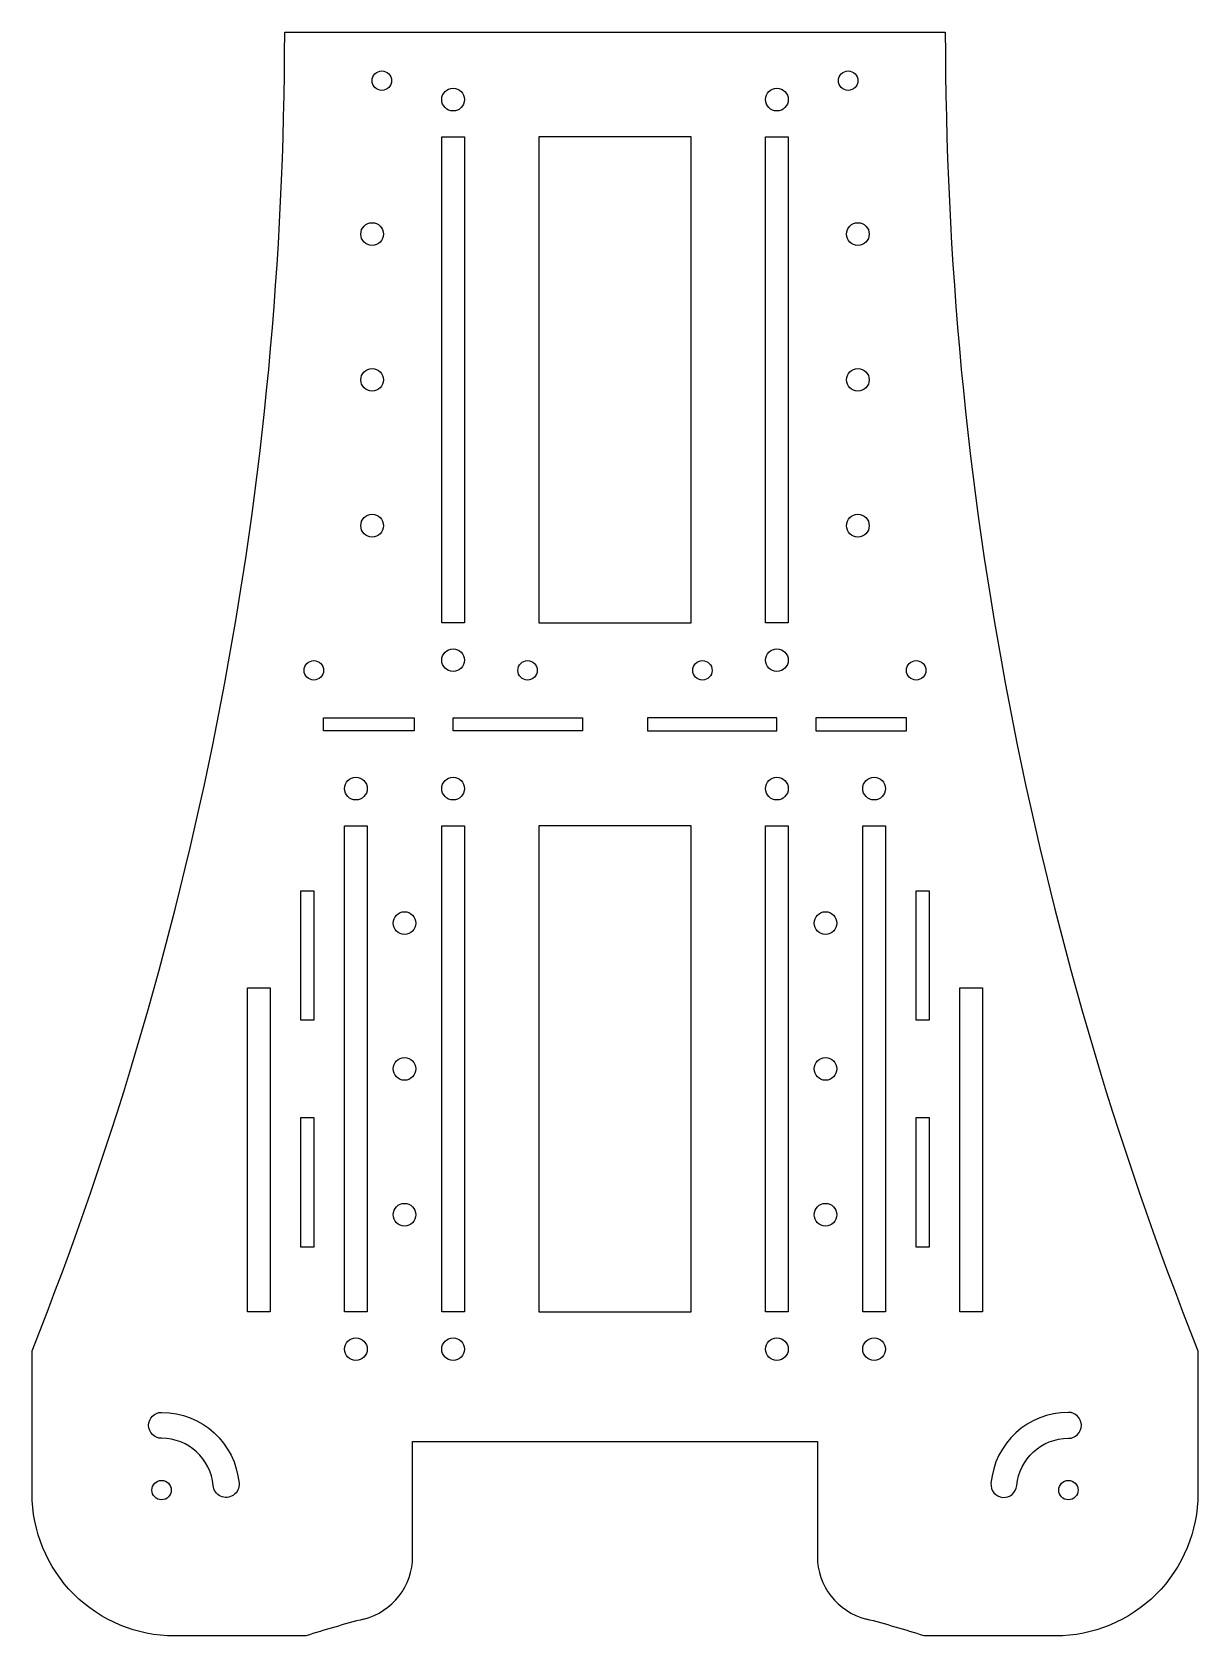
# Model space of a CAD drawing. Header units: inches. Extents: x 0 to 180, y 0 to 248.
import ezdxf

# ---------------------------------------------------------------- set-up
doc = ezdxf.new("R2010")
doc.units = ezdxf.units.IN
doc.header["$MEASUREMENT"] = 0
doc.layers.add('Attachment Grooves', color=2, linetype='Continuous', plot=False)
doc.layers.add('Support Holes', color=6, linetype='Continuous', plot=False)
doc.layers.add('Attachment Holes', color=1, linetype='Continuous')
doc.layers.add('Outline Cuts', color=5, linetype='Continuous')

msp = doc.modelspace()

# ---------------------------------------------------------------- linework, layer by layer
at = {"layer": 'Attachment Grooves'}
for points in [[(63.25, 156.33), (63.25, 231.33), (66.75, 231.33), (66.75, 156.33)], [(78.25, 231.33), (78.25, 156.33), (101.75, 156.33), (101.75, 231.33)], [(113.25, 156.33), (113.25, 231.33), (116.75, 231.33), (116.75, 156.33)], [(48.25, 50), (48.25, 125), (51.75, 125), (51.75, 50)], [(63.25, 50), (63.25, 125), (66.75, 125), (66.75, 50)], [(78.25, 125), (78.25, 50), (101.75, 50), (101.75, 125)], [(113.25, 50), (113.25, 125), (116.75, 125), (116.75, 50)], [(128.25, 50), (128.25, 125), (131.75, 125), (131.75, 50)], [(33.25, 50), (33.25, 100), (36.75, 100), (36.75, 50)], [(143.25, 50), (143.25, 100), (146.75, 100), (146.75, 50)]]:
    msp.add_lwpolyline(points, close=True, dxfattribs=at)
at = {"layer": 'Attachment Holes'}
for centre in [(65, 237.08), (115, 237.08), (52.5, 216.33), (127.5, 216.33), (52.5, 193.83), (127.5, 193.83), (52.5, 171.33), (127.5, 171.33), (65, 150.58), (115, 150.58), (50, 130.75), (65, 130.75), (115, 130.75), (130, 130.75), (57.5, 110), (122.5, 110), (57.5, 87.5), (122.5, 87.5), (57.5, 65), (122.5, 65), (50, 44.25), (65, 44.25), (115, 44.25), (130, 44.25)]:
    msp.add_circle(centre, 1.75, dxfattribs=at)
at = {"layer": 'Outline Cuts'}
msp.add_line((39, 247.5), (141, 247.5), dxfattribs=at)
for points in [[(141, 247.5, 0.094959), (180, 44)], [(0, 44, 0.094959), (39, 247.5, 0.094959)], [(42.25, 0), (22, 0, -0.414214), (0, 22), (0, 44)], [(180, 44), (180, 22, -0.414214), (158, 0), (137.75, 0)]]:
    msp.add_lwpolyline(points, format="xyb", dxfattribs=at)
for points in [[(20, 30.5, -1), (20, 34.5, -0.388879), (31.95, 23.55, -1), (27.97, 23.2, 0.388879)], [(160, 30.5, 1), (160, 34.5, 0.388879), (148.05, 23.55, 1), (152.03, 23.2, -0.388879)]]:
    msp.add_lwpolyline(points, format="xyb", close=True, dxfattribs=at)
msp.add_lwpolyline([(58.75, 12.29), (58.75, 30), (121.25, 30), (121.25, 12.29)], dxfattribs=at)
for centre, radius, start, end in [((48.75, 12.29), 10, 284.4102, 0), ((131.25, 12.29), 10, 180, 255.5898), ((90, -148.25), 155.75, 104.4102, 107.8528), ((90, -148.25), 155.75, 72.1472, 75.5898)]:
    msp.add_arc(centre, radius, start, end, dxfattribs=at)
at = {"layer": 'Support Holes'}
for points in [[(45, 139.67), (45, 141.67), (59, 141.67), (59, 139.67)], [(65, 139.67), (65, 141.67), (85, 141.67), (85, 139.67)], [(115, 139.67), (115, 141.67), (95, 141.67), (95, 139.67)], [(135, 139.67), (135, 141.67), (121, 141.67), (121, 139.67)], [(41.5, 95), (41.5, 115), (43.5, 115), (43.5, 95)], [(136.5, 95), (136.5, 115), (138.5, 115), (138.5, 95)], [(41.5, 60), (41.5, 80), (43.5, 80), (43.5, 60)], [(136.5, 60), (136.5, 80), (138.5, 80), (138.5, 60)]]:
    msp.add_lwpolyline(points, close=True, dxfattribs=at)
for centre in [(54, 240), (126, 240), (43.5, 149), (76.5, 149), (103.5, 149), (136.5, 149), (20, 22.5), (160, 22.5)]:
    msp.add_circle(centre, 1.5, dxfattribs=at)

doc.saveas('drawing.dxf')
